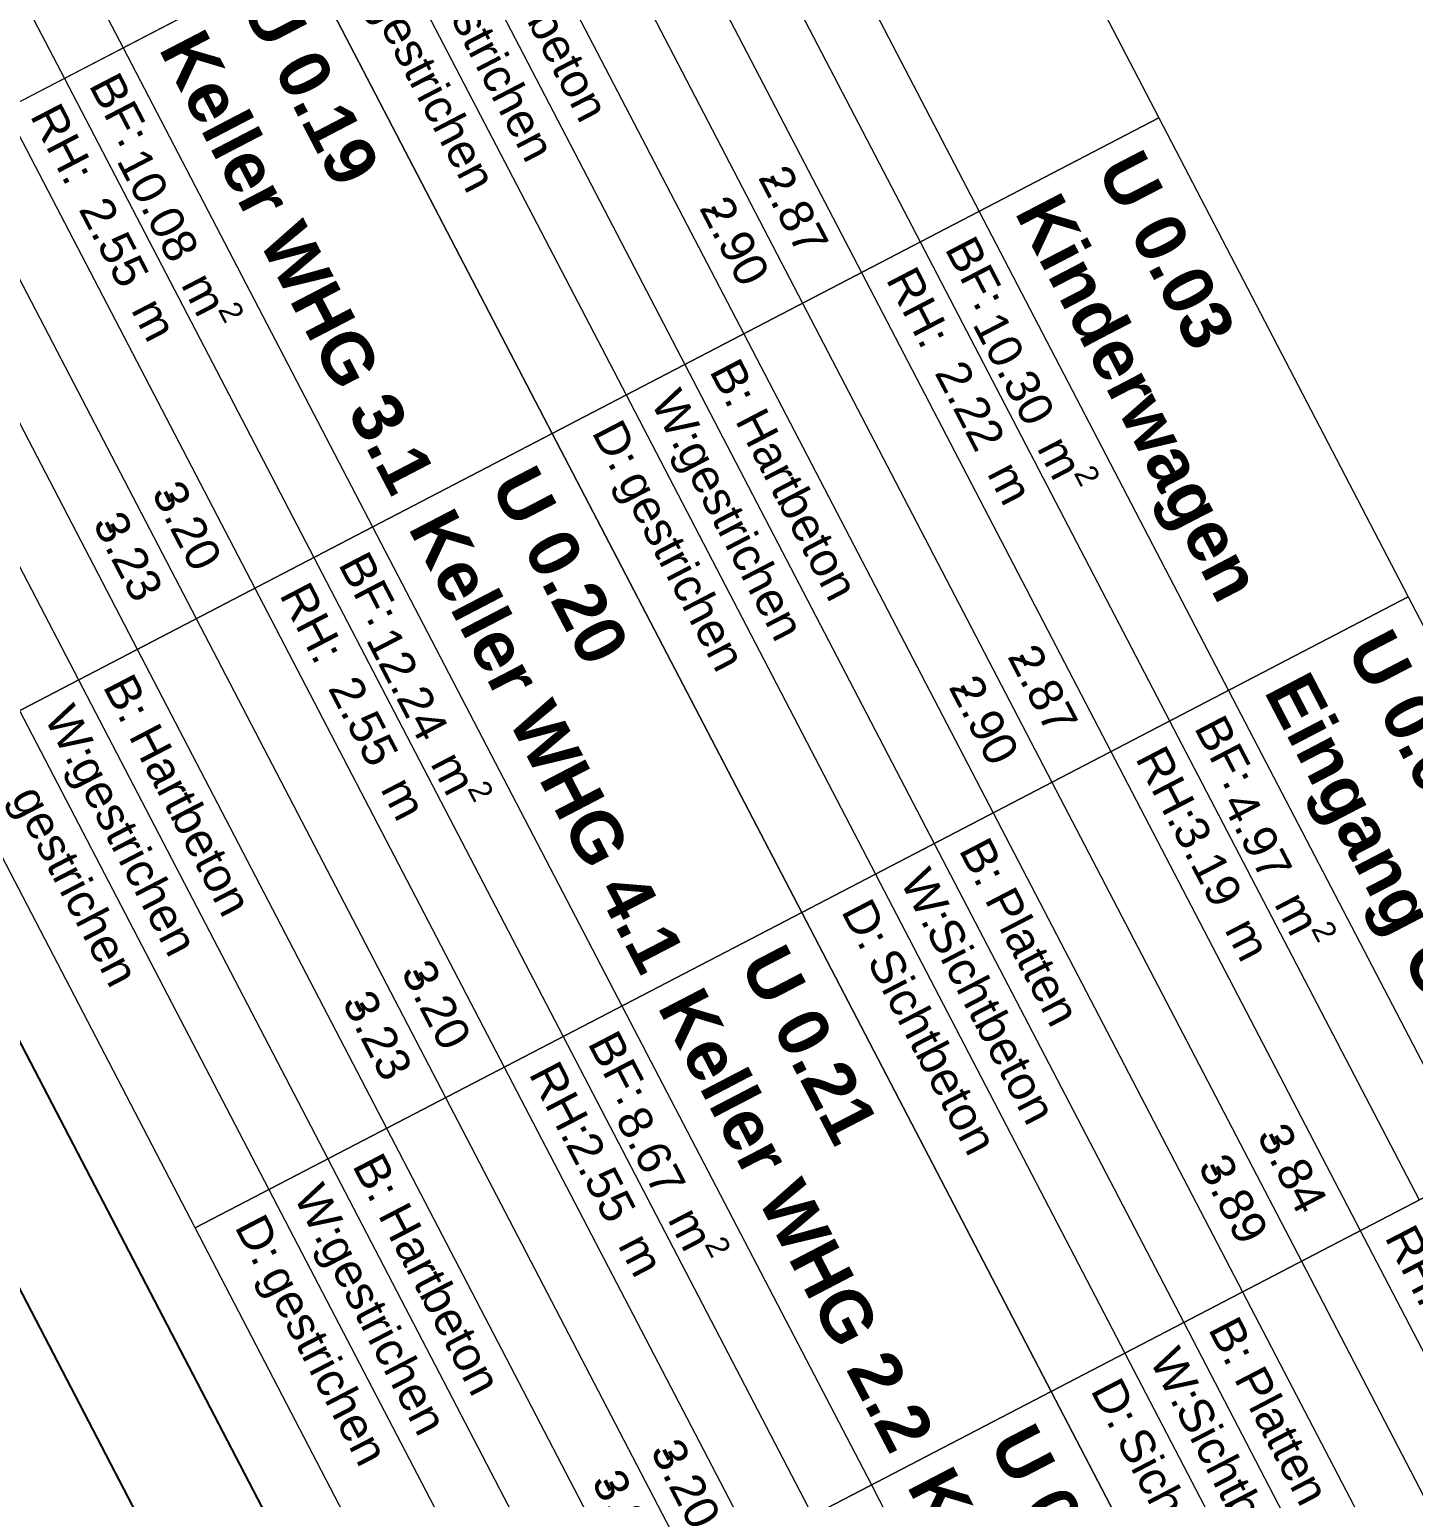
# Model space of a CAD drawing. Header units: metres. Extents: x 2740290.6 to 2740355.7, y 1267781.4 to 1267848.
# Drawn here: x 2740333.463 to 2740337.563, y 1267836.042 to 1267840.393 of the extents above; entities that cross this region are included whole.
import ezdxf

# ---------------------------------------------------------------- set-up
doc = ezdxf.new("R2010")
doc.units = ezdxf.units.M
doc.header["$PDMODE"] = 2
doc.header["$PDSIZE"] = -2
for name, color, linetype in [('080 Raum Innen Text', 7, 'Continuous'), ('080 Raum Innen Textrahmen', 7, 'Continuous'), ('110 Bemassungen Ausführung', 7, 'Continuous')]:
    doc.layers.add(name, color=color, linetype=linetype)
doc.styles.add('ERSTELLTER_STIL_1', font='arial.ttf')
doc.styles.add('ERSTELLTER_STIL_2', font='arial.ttf')
doc.dimstyles.new('ERSTELLTER_STIL__4', dxfattribs={"dimtxt": 0.1, "dimasz": 0.0475, "dimexe": 0.18, "dimexo": 0.3, "dimgap": 0, "dimtad": 1, "dimtih": 1, "dimtoh": 1, "dimzin": 0, "dimdsep": 46, "dimtxsty": 'ERSTELLTER_STIL_1', "dimblk": 'ARROWHEAD_6', "dimblk1": 'ARROWHEAD_6', "dimblk2": 'ARROWHEAD_6', "dimcen": 0.09, "dimclrd": 7, "dimclre": 7, "dimclrt": 7, "dimazin": 0, "dimtfac": 1, "dimtdec": 4, "dimtmove": 0, "dimatfit": 3, "dimfxl": 1, "dimtolj": 1, "dimtzin": 0, "dimarcsym": 0})
doc.dimstyles.new('ERSTELLTER_STIL__8', dxfattribs={"dimtxt": 0.1, "dimasz": 0.0475, "dimexe": 0.18, "dimexo": 4, "dimgap": 0, "dimtad": 1, "dimzin": 0, "dimdsep": 46, "dimtxsty": 'ERSTELLTER_STIL_1', "dimblk": 'ARROWHEAD_6', "dimblk1": 'ARROWHEAD_6', "dimblk2": 'ARROWHEAD_6', "dimcen": 0.09, "dimclrd": 7, "dimclre": 7, "dimclrt": 7, "dimazin": 0, "dimtfac": 1, "dimtdec": 4, "dimtmove": 0, "dimatfit": 3, "dimfxl": 1, "dimtolj": 1, "dimtzin": 0, "dimarcsym": 0})
doc.dimstyles.new('ERSTELLTER_STIL__9', dxfattribs={"dimtxt": 0.1, "dimasz": 0.0475, "dimexe": 0.18, "dimexo": 0.5, "dimgap": 0, "dimtad": 1, "dimzin": 0, "dimdsep": 46, "dimtxsty": 'ERSTELLTER_STIL_1', "dimblk": 'ARROWHEAD_6', "dimblk1": 'ARROWHEAD_6', "dimblk2": 'ARROWHEAD_6', "dimcen": 0.09, "dimclrd": 7, "dimclre": 7, "dimclrt": 7, "dimazin": 0, "dimtfac": 1, "dimtdec": 4, "dimtmove": 0, "dimatfit": 3, "dimfxl": 1, "dimtolj": 1, "dimtzin": 0, "dimarcsym": 0})

# ---------------------------------------------------------------- blocks, each defined once
blk = doc.blocks.new('ARROWHEAD_6')
at = {"color": 0, "linetype": 'Continuous', "lineweight": 0}
for p, q in [((0, 0), (-1, 0)), ((-0.5, -0.5), (0.5, 0.5))]:
    blk.add_line(p, q, dxfattribs=at)
blk = doc.blocks.new('*D926')
at = {"layer": '110 Bemassungen Ausführung', "color": 7, "linetype": 'Continuous', "lineweight": -2, "transparency": 16777216}
for p, q in [((2740329.7382, 1267835.4199), (2740332.8707, 1267837.05)), ((2740332.7329, 1267836.9248), (2740333.098, 1267836.2231)), ((2740333.52, 1267835.4123), (2740333.1512, 1267836.121)), ((2740330.5691, 1267833.8232), (2740333.7016, 1267835.4532))]:
    blk.add_line(p, q, dxfattribs=at)
at = {"layer": 'Defpoints', "color": 0, "linetype": 'Continuous', "transparency": 16777216}
for p in [(2740333.5419, 1267835.3702), (2740329.4721, 1267835.2814), (2740330.303, 1267833.6847)]:
    blk.add_point(p, dxfattribs=at)
at = {"layer": '110 Bemassungen Ausführung', "color": 7, "linetype": 'Continuous', "lineweight": -2, "transparency": 16777216}
for p, xscale, yscale, zscale, rotation in [((2740332.711, 1267836.9669), 0.04750000000000001, 0.04750000000000001, 0.04750000000000001, 117.4914402809063), ((2740333.5419, 1267835.3702), 0.0475, 0.0475, 0.0475, 297.4914402809063)]:
    blk.add_blockref('ARROWHEAD_6', p, dxfattribs=dict(at, xscale=xscale, yscale=yscale, zscale=zscale, rotation=rotation))
at = {"layer": '110 Bemassungen Ausführung', "color": 7, "linetype": 'Continuous', "lineweight": 13, "transparency": 16777216, "insert": (2740333.1246, 1267836.1721), "char_height": 0.1, "attachment_point": 5, "style": 'ERSTELLTER_STIL_1'}
blk.add_mtext('\\A1;1.80', dxfattribs=at)
blk = doc.blocks.new('*D953')
at = {"layer": '110 Bemassungen Ausführung', "color": 7, "linetype": 'Continuous', "lineweight": -2, "transparency": 16777216}
for p, q in [((2740328.9952, 1267837.3893), (2740332.3494, 1267839.1348)), ((2740332.2117, 1267839.0096), (2740335.628, 1267832.4444)), ((2740339.1013, 1267825.7699), (2740335.6812, 1267832.3423)), ((2740335.9286, 1267824.0654), (2740339.2829, 1267825.8109))]:
    blk.add_line(p, q, dxfattribs=at)
at = {"layer": 'Defpoints', "color": 0, "linetype": 'Continuous', "transparency": 16777216}
for p in [(2740328.729, 1267837.2508), (2740339.1232, 1267825.7278), (2740335.6625, 1267823.9269)]:
    blk.add_point(p, dxfattribs=at)
at = {"layer": '110 Bemassungen Ausführung', "color": 7, "linetype": 'Continuous', "lineweight": -2, "transparency": 16777216}
for p, xscale, yscale, zscale, rotation in [((2740332.1898, 1267839.0517), 0.04750000000000001, 0.04750000000000001, 0.04750000000000001, 117.4914402809063), ((2740339.1232, 1267825.7278), 0.0475, 0.0475, 0.0475, 297.4914402809063)]:
    blk.add_blockref('ARROWHEAD_6', p, dxfattribs=dict(at, xscale=xscale, yscale=yscale, zscale=zscale, rotation=rotation))
at = {"layer": '110 Bemassungen Ausführung', "color": 7, "linetype": 'Continuous', "lineweight": 13, "transparency": 16777216, "insert": (2740335.6546, 1267832.3934), "char_height": 0.1, "attachment_point": 5, "style": 'ERSTELLTER_STIL_1'}
blk.add_mtext('\\A1;15.02', dxfattribs=at)
blk = doc.blocks.new('*D958')
at = {"layer": '110 Bemassungen Ausführung', "color": 7, "linetype": 'Continuous', "lineweight": -2, "transparency": 16777216}
for p, q in [((2740313.0304, 1267838.0328), (2740328.9841, 1267846.3347)), ((2740328.8463, 1267846.2095), (2740342.2069, 1267820.5347)), ((2740355.5233, 1267794.9447), (2740342.26, 1267820.4326)), ((2740354.3333, 1267794.2719), (2740355.705, 1267794.9857))]:
    blk.add_line(p, q, dxfattribs=at)
at = {"layer": 'Defpoints', "color": 0, "linetype": 'Continuous', "transparency": 16777216}
for p in [(2740312.7643, 1267837.8943), (2740355.5453, 1267794.9026), (2740354.0672, 1267794.1334)]:
    blk.add_point(p, dxfattribs=at)
at = {"layer": '110 Bemassungen Ausführung', "color": 7, "linetype": 'Continuous', "lineweight": -2, "transparency": 16777216}
for p, xscale, yscale, zscale, rotation in [((2740328.8244, 1267846.2516), 0.04750000000000001, 0.04750000000000001, 0.04750000000000001, 117.4914402809063), ((2740355.5453, 1267794.9026), 0.0475, 0.0475, 0.0475, 297.4914402809063)]:
    blk.add_blockref('ARROWHEAD_6', p, dxfattribs=dict(at, xscale=xscale, yscale=yscale, zscale=zscale, rotation=rotation))
at = {"layer": '110 Bemassungen Ausführung', "color": 7, "linetype": 'Continuous', "lineweight": 13, "transparency": 16777216, "insert": (2740342.2335, 1267820.4836), "char_height": 0.1, "attachment_point": 5, "style": 'ERSTELLTER_STIL_1'}
blk.add_mtext('\\A1;57.89', dxfattribs=at)
blk = doc.blocks.new('*D639')
at = {"layer": '110 Bemassungen Ausführung', "color": 7, "linetype": 'Continuous', "lineweight": -2, "transparency": 16777216}
for p, q in [((2740323.1479, 1267847.4344), (2740324.261, 1267845.2955)), ((2740342.2475, 1267811.6165), (2740324.6236, 1267845.4842)), ((2740324.6645, 1267845.3026), (2740324.5763, 1267845.2567)), ((2740324.3862, 1267845.1577), (2740324.4742, 1267845.2035))]:
    blk.add_line(p, q, dxfattribs=at)
at = {"layer": 'Defpoints', "color": 0, "linetype": 'Continuous', "transparency": 16777216}
for p in [(2740324.7067, 1267845.3245), (2740324.9944, 1267843.8861), (2740344.094, 1267808.0682)]:
    blk.add_point(p, dxfattribs=at)
at = {"layer": '110 Bemassungen Ausführung', "color": 7, "linetype": 'Continuous', "lineweight": -2, "transparency": 16777216}
for p, xscale, yscale, zscale, rotation in [((2740324.7067, 1267845.3245), 0.04750000000000001, 0.04750000000000001, 0.04750000000000001, 27.49144027474825), ((2740324.3441, 1267845.1358), 0.0475, 0.0475, 0.0475, 207.4914402747482)]:
    blk.add_blockref('ARROWHEAD_6', p, dxfattribs=dict(at, xscale=xscale, yscale=yscale, zscale=zscale, rotation=rotation))
at = {"layer": '110 Bemassungen Ausführung', "color": 7, "linetype": 'Continuous', "lineweight": 13, "transparency": 16777216, "insert": (2740324.5252, 1267845.2301), "char_height": 0.1, "attachment_point": 5, "rotation": 90, "style": 'ERSTELLTER_STIL_1'}
blk.add_mtext('\\A1;0.41', dxfattribs=at)
blk = doc.blocks.new('*D640')
at = {"layer": '110 Bemassungen Ausführung', "color": 7, "linetype": 'Continuous', "lineweight": -2, "transparency": 16777216}
for p, q in [((2740323.3224, 1267847.9874), (2740324.6124, 1267845.5083)), ((2740342.2475, 1267811.6165), (2740324.6113, 1267845.5077)), ((2740324.7376, 1267845.3706), (2740324.7872, 1267845.3964)), ((2740324.6523, 1267845.3261), (2740324.6101, 1267845.3042)), ((2740324.6944, 1267845.3481), (2740324.6955, 1267845.3486))]:
    blk.add_line(p, q, dxfattribs=at)
at = {"layer": 'Defpoints', "color": 0, "linetype": 'Continuous', "transparency": 16777216}
for p in [(2740324.6955, 1267845.3486), (2740325.1688, 1267844.4391), (2740344.094, 1267808.0682)]:
    blk.add_point(p, dxfattribs=at)
at = {"layer": '110 Bemassungen Ausführung', "color": 7, "linetype": 'Continuous', "lineweight": -2, "transparency": 16777216, "xscale": 0.0475, "yscale": 0.0475, "zscale": 0.0475}
for p, rotation in [((2740324.6944, 1267845.3481), 27.49144027474826), ((2740324.6955, 1267845.3486), 207.4914402747482)]:
    blk.add_blockref('ARROWHEAD_6', p, dxfattribs=dict(at, rotation=rotation))
at = {"layer": '110 Bemassungen Ausführung', "color": 7, "linetype": 'Continuous', "lineweight": 13, "transparency": 16777216, "insert": (2740324.8448, 1267845.3964), "char_height": 0.1, "attachment_point": 5, "rotation": 90, "style": 'ERSTELLTER_STIL_1'}
blk.add_mtext('\\A1;0.00', dxfattribs=at)
blk = doc.blocks.new('*D650')
at = {"layer": '110 Bemassungen Ausführung', "color": 7, "linetype": 'Continuous', "lineweight": -2, "transparency": 16777216}
for p, q in [((2740343.8632, 1267808.5117), (2740324.3928, 1267845.9277)), ((2740324.4337, 1267845.7461), (2740318.4003, 1267842.6065)), ((2740312.0778, 1267839.3164), (2740318.2982, 1267842.5533)), ((2740312.5335, 1267838.3379), (2740311.9526, 1267839.4541))]:
    blk.add_line(p, q, dxfattribs=at)
at = {"layer": 'Defpoints', "color": 0, "linetype": 'Continuous', "transparency": 16777216}
for p in [(2740324.4758, 1267845.768), (2740312.7643, 1267837.8943), (2740344.094, 1267808.0682)]:
    blk.add_point(p, dxfattribs=at)
at = {"layer": '110 Bemassungen Ausführung', "color": 7, "linetype": 'Continuous', "lineweight": -2, "transparency": 16777216}
for p, xscale, yscale, zscale, rotation in [((2740324.4758, 1267845.768), 0.04750000000000001, 0.04750000000000001, 0.04750000000000001, 27.49144027474825), ((2740312.0357, 1267839.2945), 0.0475, 0.0475, 0.0475, 207.4914402747482)]:
    blk.add_blockref('ARROWHEAD_6', p, dxfattribs=dict(at, xscale=xscale, yscale=yscale, zscale=zscale, rotation=rotation))
at = {"layer": '110 Bemassungen Ausführung', "color": 7, "linetype": 'Continuous', "lineweight": 13, "transparency": 16777216, "insert": (2740318.3492, 1267842.5799), "char_height": 0.1, "attachment_point": 5, "rotation": 90, "style": 'ERSTELLTER_STIL_1'}
blk.add_mtext('\\A1;14.02', dxfattribs=at)
blk = doc.blocks.new('*D651')
at = {"layer": '110 Bemassungen Ausführung', "color": 7, "linetype": 'Continuous', "lineweight": -2, "transparency": 16777216}
for p, q in [((2740343.8632, 1267808.5117), (2740324.405, 1267845.9041)), ((2740324.7401, 1267845.263), (2740324.4061, 1267845.9047)), ((2740324.5313, 1267845.767), (2740324.5735, 1267845.7889)), ((2740324.446, 1267845.7225), (2740324.3893, 1267845.6931)), ((2740324.4892, 1267845.745), (2740324.4881, 1267845.7445))]:
    blk.add_line(p, q, dxfattribs=at)
at = {"layer": 'Defpoints', "color": 0, "linetype": 'Continuous', "transparency": 16777216}
for p in [(2740324.4892, 1267845.745), (2740324.9709, 1267844.8194), (2740344.094, 1267808.0682)]:
    blk.add_point(p, dxfattribs=at)
at = {"layer": '110 Bemassungen Ausführung', "color": 7, "linetype": 'Continuous', "lineweight": -2, "transparency": 16777216, "xscale": 0.0475, "yscale": 0.0475, "zscale": 0.0475}
for p, rotation in [((2740324.4881, 1267845.7445), 27.49144027474826), ((2740324.4892, 1267845.745), 207.4914402747482)]:
    blk.add_blockref('ARROWHEAD_6', p, dxfattribs=dict(at, rotation=rotation))
at = {"layer": '110 Bemassungen Ausführung', "color": 7, "linetype": 'Continuous', "lineweight": 13, "transparency": 16777216, "insert": (2740324.3317, 1267845.6931), "char_height": 0.1, "attachment_point": 5, "rotation": 90, "style": 'ERSTELLTER_STIL_1'}
blk.add_mtext('\\A1;0.00', dxfattribs=at)

msp = doc.modelspace()

# ---------------------------------------------------------------- linework, layer by layer
at = {"layer": '080 Raum Innen Textrahmen', "color": 7, "linetype": 'Continuous', "lineweight": 13}
for p, q in [((2740333.0025, 1267841.7574, 2.5), (2740333.7411, 1267840.3381, 2.5)), ((2740332.8282, 1267841.6667, 2.5), (2740333.5668, 1267840.2474, 2.5)), ((2740336.0696, 1267841.5498, 2.5), (2740336.8082, 1267840.1305, 2.5)), ((2740335.5374, 1267841.2728, 2.5), (2740336.276, 1267839.8535, 2.5)), ((2740335.3631, 1267841.1822, 2.5), (2740336.1017, 1267839.7628, 2.5)), ((2740335.1889, 1267841.0915, 2.5), (2740335.9275, 1267839.6722, 2.5)), ((2740335.0147, 1267841.0008, 2.5), (2740335.7532, 1267839.5815, 2.5)), ((2740334.8404, 1267840.9101, 2.5), (2740335.579, 1267839.4908, 2.5)), ((2740334.6662, 1267840.8195, 2.5), (2740335.4047, 1267839.4001, 2.5)), ((2740334.4919, 1267840.7288, 2.5), (2740335.2305, 1267839.3095, 2.5)), ((2740332.477, 1267839.6803, 2.5), (2740334.2733, 1267840.615, 2.5)), ((2740334.2733, 1267840.615, 2.5), (2740332.477, 1267839.6803, 2.5)), ((2740334.2733, 1267840.615, 2.5), (2740335.0119, 1267839.1957, 2.5)), ((2740335.0119, 1267839.1957, 2.5), (2740334.2733, 1267840.615, 2.5)), ((2740333.7411, 1267840.3381, 2.5), (2740334.4796, 1267838.9187, 2.5)), ((2740333.5668, 1267840.2474, 2.5), (2740334.3054, 1267838.8281, 2.5)), ((2740333.3926, 1267840.1567, 2.5), (2740334.1312, 1267838.7374, 2.5)), ((2740335.0119, 1267839.1957, 2.5), (2740336.8082, 1267840.1305, 2.5)), ((2740336.8082, 1267840.1305, 2.5), (2740335.0119, 1267839.1957, 2.5)), ((2740336.8082, 1267840.1305, 2.5), (2740337.5468, 1267838.7111, 2.5)), ((2740333.2183, 1267840.066, 2.5), (2740333.9569, 1267838.6467, 2.5)), ((2740333.0441, 1267839.9754, 2.5), (2740333.7827, 1267838.556, 2.5)), ((2740332.8698, 1267839.8847, 2.5), (2740333.6084, 1267838.4654, 2.5)), ((2740336.276, 1267839.8535, 2.5), (2740337.0146, 1267838.4342, 2.5)), ((2740336.1017, 1267839.7628, 2.5), (2740336.8403, 1267838.3435, 2.5)), ((2740335.9275, 1267839.6722, 2.5), (2740336.6661, 1267838.2528, 2.5)), ((2740335.7532, 1267839.5815, 2.5), (2740336.4918, 1267838.1622, 2.5)), ((2740335.579, 1267839.4908, 2.5), (2740336.3176, 1267838.0715, 2.5)), ((2740335.4047, 1267839.4001, 2.5), (2740336.1433, 1267837.9808, 2.5)), ((2740335.2305, 1267839.3095, 2.5), (2740335.9691, 1267837.8901, 2.5)), ((2740333.2156, 1267838.2609, 2.5), (2740335.0119, 1267839.1957, 2.5)), ((2740335.0119, 1267839.1957, 2.5), (2740333.2156, 1267838.2609, 2.5)), ((2740335.0119, 1267839.1957, 2.5), (2740335.7505, 1267837.7764, 2.5)), ((2740335.7505, 1267837.7764, 2.5), (2740335.0119, 1267839.1957, 2.5)), ((2740334.4796, 1267838.9187, 2.5), (2740335.2182, 1267837.4994, 2.5)), ((2740334.3054, 1267838.8281, 2.5), (2740335.044, 1267837.4087, 2.5)), ((2740334.1312, 1267838.7374, 2.5), (2740334.8697, 1267837.3181, 2.5)), ((2740337.5468, 1267838.7111, 2.5), (2740335.7505, 1267837.7764, 2.5)), ((2740335.7505, 1267837.7764, 2.5), (2740337.5468, 1267838.7111, 2.5)), ((2740337.5468, 1267838.7111, 2.5), (2740338.2854, 1267837.2918, 2.5)), ((2740333.9569, 1267838.6467, 2.5), (2740334.6955, 1267837.2274, 2.5)), ((2740333.7827, 1267838.556, 2.5), (2740334.5212, 1267837.1367, 2.5)), ((2740333.6084, 1267838.4654, 2.5), (2740334.347, 1267837.046, 2.5)), ((2740337.0146, 1267838.4342, 2.5), (2740337.7532, 1267837.0149, 2.5)), ((2740333.4342, 1267838.3747, 2.5), (2740334.1727, 1267836.9554, 2.5)), ((2740336.8403, 1267838.3435, 2.5), (2740337.5789, 1267836.9242, 2.5)), ((2740333.9541, 1267836.8416, 2.5), (2740333.2156, 1267838.2609, 2.5)), ((2740336.6661, 1267838.2528, 2.5), (2740337.4047, 1267836.8335, 2.5)), ((2740336.4918, 1267838.1622, 2.5), (2740337.2304, 1267836.7428, 2.5)), ((2740336.3176, 1267838.0715, 2.5), (2740337.0562, 1267836.6522, 2.5)), ((2740336.1433, 1267837.9808, 2.5), (2740336.8819, 1267836.5615, 2.5)), ((2740335.9691, 1267837.8901, 2.5), (2740336.7077, 1267836.4708, 2.5)), ((2740335.7505, 1267837.7764, 2.5), (2740333.9541, 1267836.8416, 2.5)), ((2740333.9541, 1267836.8416, 2.5), (2740335.7505, 1267837.7764, 2.5)), ((2740335.7505, 1267837.7764, 2.5), (2740336.4891, 1267836.357, 2.5)), ((2740336.4891, 1267836.357, 2.5), (2740335.7505, 1267837.7764, 2.5)), ((2740335.2182, 1267837.4994, 2.5), (2740335.9568, 1267836.0801, 2.5)), ((2740335.044, 1267837.4087, 2.5), (2740335.7826, 1267835.9894, 2.5)), ((2740334.8697, 1267837.3181, 2.5), (2740335.6083, 1267835.8987, 2.5)), ((2740336.4891, 1267836.357, 2.5), (2740338.2854, 1267837.2918, 2.5)), ((2740338.2854, 1267837.2918, 2.5), (2740336.4891, 1267836.357, 2.5)), ((2740334.6955, 1267837.2274, 2.5), (2740335.4341, 1267835.8081, 2.5)), ((2740334.5212, 1267837.1367, 2.5), (2740335.2598, 1267835.7174, 2.5)), ((2740334.347, 1267837.046, 2.5), (2740335.0856, 1267835.6267, 2.5)), ((2740334.1727, 1267836.9554, 2.5), (2740334.9113, 1267835.536, 2.5)), ((2740334.6927, 1267835.4223, 2.5), (2740333.9541, 1267836.8416, 2.5)), ((2740337.4047, 1267836.8335, 2.5), (2740338.1432, 1267835.4142, 2.5)), ((2740337.2304, 1267836.7428, 2.5), (2740337.969, 1267835.3235, 2.5)), ((2740337.0562, 1267836.6522, 2.5), (2740337.7947, 1267835.2328, 2.5)), ((2740336.8819, 1267836.5615, 2.5), (2740337.6205, 1267835.1422, 2.5)), ((2740336.7077, 1267836.4708, 2.5), (2740337.4463, 1267835.0515, 2.5)), ((2740336.4891, 1267836.357, 2.5), (2740334.6927, 1267835.4223, 2.5)), ((2740334.6927, 1267835.4223, 2.5), (2740336.4891, 1267836.357, 2.5)), ((2740336.4891, 1267836.357, 2.5), (2740337.2277, 1267834.9377, 2.5)), ((2740337.2277, 1267834.9377, 2.5), (2740336.4891, 1267836.357, 2.5)), ((2740335.9568, 1267836.0801, 2.5), (2740336.6954, 1267834.6608, 2.5))]:
    msp.add_line(p, q, dxfattribs=at)

# ---------------------------------------------------------------- texts
at = {"layer": '080 Raum Innen Text', "color": 7, "lineweight": 13, "rotation": 297.4914}
for s, insert, char_height, attachment_point, style in [('\\A1;{\\pql;\\pt0;\\fArial|b0|i0|c0|p0;\\W1.000000;Hartbeton}', (2740334.902, 1267840.6997, 2.5), 0.1, 1, 'ERSTELLTER_STIL_1'), ('\\A1;{\\pql;\\pt0;\\fArial|b0|i0|c0|p0;\\W1.000000;gestrichen}', (2740334.7277, 1267840.6091, 2.5), 0.1, 1, 'ERSTELLTER_STIL_1'), ('\\A1;{\\pql;\\pt0;\\fArial|b1|i0|c0|p0;\\W1.000000;U 0.19}', (2740334.2216, 1267840.5318, 2.5), 0.15, 1, 'ERSTELLTER_STIL_2'), ('\\A1;{\\pql;\\pt0;\\fArial|b0|i0|c0|p0;\\W1.000000;gestrichen}', (2740334.5535, 1267840.5184, 2.5), 0.1, 1, 'ERSTELLTER_STIL_1'), ('\\A1;{\\pql;\\pt0;\\fArial|b1|i0|c0|p0;\\W1.000000;Keller WHG 3.1}', (2740333.9777, 1267840.4048, 2.5), 0.15, 1, 'ERSTELLTER_STIL_2'), ('\\A1;{\\pql;\\pt0;\\fArial|b0|i0|c0|p0;\\W1.000000;BF:}', (2740333.7264, 1267840.2741, 2.5), 0.1, 1, 'ERSTELLTER_STIL_1'), ('\\A1;{\\pql;\\pt0;\\fArial|b0|i0|c0|p0;\\W1.000000;RH:}', (2740333.5522, 1267840.1834, 2.5), 0.1, 1, 'ERSTELLTER_STIL_1'), ('\\A1;{\\pql;\\pt0,0.05;\\fArial|b0|i0|c0|p0;\\W1.000000;10.08\\fArial|b0|i0|c0|p0;\\W1.000000;\\A1{\\H.66x;\\S^  ;}\\fArial|b0|i0|c0|p0;\\W1.000000; m\\fArial|b0|i0|c0|p0;\\W1.000000;\\A1{\\H.66x;\\S2^  ;}}', (2740333.8342, 1267840.0639, 2.5), 0.1, 1, 'ERSTELLTER_STIL_1'), ('\\A1;{\\pql;\\pt0;\\fArial|b1|i0|c0|p0;\\W1.000000;U 0.03}', (2740336.7565, 1267840.0472, 2.5), 0.15, 1, 'ERSTELLTER_STIL_2'), ('\\A1;{\\pqr;\\pt0,0.05;\\fArial|b0|i0|c0|p0;\\W1.000000;2.87\\fArial|b0|i0|c0|p0;\\W1.000000;\\A1{\\H.66x;\\S^  ;}\\fArial|b0|i0|c0|p0;\\W1.000000;\\fArial|b0|i0|c0|p0;\\W1.000000;\\A1{\\H.66x;\\S^  ;}}', (2740335.8576, 1267839.7143, 2.5), 0.1, 3, 'ERSTELLTER_STIL_1'), ('\\A1;{\\pql;\\pt0;\\fArial|b0|i0|c0|p0;\\W1.000000;-}', (2740335.7133, 1267839.9916, 2.5), 0.1, 1, 'ERSTELLTER_STIL_1'), ('\\A1;{\\pql;\\pt0,0.05;\\fArial|b0|i0|c0|p0;\\W1.000000;2.55\\fArial|b0|i0|c0|p0;\\W1.000000;\\A1{\\H.66x;\\S^  ;}\\fArial|b0|i0|c0|p0;\\W1.000000; m\\fArial|b0|i0|c0|p0;\\W1.000000;\\A1{\\H.66x;\\S^  ;}}', (2740333.6964, 1267839.9062, 2.5), 0.1, 1, 'ERSTELLTER_STIL_1'), ('\\A1;{\\pqr;\\pt0,0.05;\\fArial|b0|i0|c0|p0;\\W1.000000;2.90\\fArial|b0|i0|c0|p0;\\W1.000000;\\A1{\\H.66x;\\S^  ;}\\fArial|b0|i0|c0|p0;\\W1.000000;\\fArial|b0|i0|c0|p0;\\W1.000000;\\A1{\\H.66x;\\S^  ;}}', (2740335.6834, 1267839.6236, 2.5), 0.1, 3, 'ERSTELLTER_STIL_1'), ('\\A1;{\\pql;\\pt0;\\fArial|b1|i0|c0|p0;\\W1.000000;Kinderwagen}', (2740336.5126, 1267839.9203, 2.5), 0.15, 1, 'ERSTELLTER_STIL_2'), ('\\A1;{\\pql;\\pt0;\\fArial|b0|i0|c0|p0;\\W1.000000;-}', (2740335.5391, 1267839.9009, 2.5), 0.1, 1, 'ERSTELLTER_STIL_1'), ('\\A1;{\\pql;\\pt0;\\fArial|b0|i0|c0|p0;\\W1.000000;BF:}', (2740336.2614, 1267839.7895, 2.5), 0.1, 1, 'ERSTELLTER_STIL_1'), ('\\A1;{\\pql;\\pt0;\\fArial|b0|i0|c0|p0;\\W1.000000;RH:}', (2740336.0871, 1267839.6989, 2.5), 0.1, 1, 'ERSTELLTER_STIL_1'), ('\\A1;{\\pql;\\pt0,0.05;\\fArial|b0|i0|c0|p0;\\W1.000000;10.30\\fArial|b0|i0|c0|p0;\\W1.000000;\\A1{\\H.66x;\\S^  ;}\\fArial|b0|i0|c0|p0;\\W1.000000; m\\fArial|b0|i0|c0|p0;\\W1.000000;\\A1{\\H.66x;\\S2^  ;}}', (2740336.3691, 1267839.5794, 2.5), 0.1, 1, 'ERSTELLTER_STIL_1'), ('\\A1;{\\pql;\\pt0;\\fArial|b0|i0|c0|p0;\\W1.000000;B:}', (2740335.5644, 1267839.4268, 2.5), 0.1, 1, 'ERSTELLTER_STIL_1'), ('\\A1;{\\pql;\\pt0,0.05;\\fArial|b0|i0|c0|p0;\\W1.000000;2.22\\fArial|b0|i0|c0|p0;\\W1.000000;\\A1{\\H.66x;\\S^  ;}\\fArial|b0|i0|c0|p0;\\W1.000000; m\\fArial|b0|i0|c0|p0;\\W1.000000;\\A1{\\H.66x;\\S^  ;}}', (2740336.2314, 1267839.4217, 2.5), 0.1, 1, 'ERSTELLTER_STIL_1'), ('\\A1;{\\pql;\\pt0;\\fArial|b0|i0|c0|p0;\\W1.000000;W:}', (2740335.3901, 1267839.3362, 2.5), 0.1, 1, 'ERSTELLTER_STIL_1'), ('\\A1;{\\pql;\\pt0;\\fArial|b0|i0|c0|p0;\\W1.000000;Hartbeton}', (2740335.6406, 1267839.2804, 2.5), 0.1, 1, 'ERSTELLTER_STIL_1'), ('\\A1;{\\pql;\\pt0;\\fArial|b0|i0|c0|p0;\\W1.000000;D:}', (2740335.2159, 1267839.2455, 2.5), 0.1, 1, 'ERSTELLTER_STIL_1'), ('\\A1;{\\pql;\\pt0;\\fArial|b0|i0|c0|p0;\\W1.000000;gestrichen}', (2740335.4663, 1267839.1897, 2.5), 0.1, 1, 'ERSTELLTER_STIL_1'), ('\\A1;{\\pql;\\pt0;\\fArial|b1|i0|c0|p0;\\W1.000000;U 0.20}', (2740334.9602, 1267839.1124, 2.5), 0.15, 1, 'ERSTELLTER_STIL_2'), ('\\A1;{\\pqr;\\pt0,0.05;\\fArial|b0|i0|c0|p0;\\W1.000000;3.20\\fArial|b0|i0|c0|p0;\\W1.000000;\\A1{\\H.66x;\\S^  ;}\\fArial|b0|i0|c0|p0;\\W1.000000;\\fArial|b0|i0|c0|p0;\\W1.000000;\\A1{\\H.66x;\\S^  ;}}', (2740334.0613, 1267838.7795, 2.5), 0.1, 3, 'ERSTELLTER_STIL_1'), ('\\A1;{\\pql;\\pt0;\\fArial|b0|i0|c0|p0;\\W1.000000;gestrichen}', (2740335.2921, 1267839.0991, 2.5), 0.1, 1, 'ERSTELLTER_STIL_1'), ('\\A1;{\\pql;\\pt0;\\fArial|b0|i0|c0|p0;\\W1.000000;-}', (2740333.917, 1267839.0568, 2.5), 0.1, 1, 'ERSTELLTER_STIL_1'), ('\\A1;{\\pql;\\pt0;\\fArial|b1|i0|c0|p0;\\W1.000000;Keller WHG 4.1}', (2740334.7163, 1267838.9855, 2.5), 0.15, 1, 'ERSTELLTER_STIL_2'), ('\\A1;{\\pqr;\\pt0,0.05;\\fArial|b0|i0|c0|p0;\\W1.000000;3.23\\fArial|b0|i0|c0|p0;\\W1.000000;\\A1{\\H.66x;\\S^  ;}\\fArial|b0|i0|c0|p0;\\W1.000000;\\fArial|b0|i0|c0|p0;\\W1.000000;\\A1{\\H.66x;\\S^  ;}}', (2740333.8871, 1267838.6889, 2.5), 0.1, 3, 'ERSTELLTER_STIL_1'), ('\\A1;{\\pql;\\pt0;\\fArial|b0|i0|c0|p0;\\W1.000000;-}', (2740333.7428, 1267838.9662, 2.5), 0.1, 1, 'ERSTELLTER_STIL_1'), ('\\A1;{\\pql;\\pt0;\\fArial|b0|i0|c0|p0;\\W1.000000;BF:}', (2740334.465, 1267838.8548, 2.5), 0.1, 1, 'ERSTELLTER_STIL_1'), ('\\A1;{\\pql;\\pt0;\\fArial|b0|i0|c0|p0;\\W1.000000;RH:}', (2740334.2908, 1267838.7641, 2.5), 0.1, 1, 'ERSTELLTER_STIL_1'), ('\\A1;{\\pql;\\pt0;\\fArial|b1|i0|c0|p0;\\W1.000000;U 0.04}', (2740337.4951, 1267838.6279, 2.5), 0.15, 1, 'ERSTELLTER_STIL_2'), ('\\A1;{\\pql;\\pt0,0.05;\\fArial|b0|i0|c0|p0;\\W1.000000;12.24\\fArial|b0|i0|c0|p0;\\W1.000000;\\A1{\\H.66x;\\S^  ;}\\fArial|b0|i0|c0|p0;\\W1.000000; m\\fArial|b0|i0|c0|p0;\\W1.000000;\\A1{\\H.66x;\\S2^  ;}}', (2740334.5728, 1267838.6446, 2.5), 0.1, 1, 'ERSTELLTER_STIL_1'), ('\\A1;{\\pqr;\\pt0,0.05;\\fArial|b0|i0|c0|p0;\\W1.000000;2.87\\fArial|b0|i0|c0|p0;\\W1.000000;\\A1{\\H.66x;\\S^  ;}\\fArial|b0|i0|c0|p0;\\W1.000000;\\fArial|b0|i0|c0|p0;\\W1.000000;\\A1{\\H.66x;\\S^  ;}}', (2740336.5962, 1267838.295, 2.5), 0.1, 3, 'ERSTELLTER_STIL_1'), ('\\A1;{\\pql;\\pt0;\\fArial|b0|i0|c0|p0;\\W1.000000;-}', (2740336.4519, 1267838.5723, 2.5), 0.1, 1, 'ERSTELLTER_STIL_1'), ('\\A1;{\\pql;\\pt0;\\fArial|b1|i0|c0|p0;\\W1.000000;Eingang Ost}', (2740337.2512, 1267838.5009, 2.5), 0.15, 1, 'ERSTELLTER_STIL_2'), ('\\A1;{\\pql;\\pt0;\\fArial|b0|i0|c0|p0;\\W1.000000;B:}', (2740333.768, 1267838.4921, 2.5), 0.1, 1, 'ERSTELLTER_STIL_1'), ('\\A1;{\\pql;\\pt0,0.05;\\fArial|b0|i0|c0|p0;\\W1.000000;2.55\\fArial|b0|i0|c0|p0;\\W1.000000;\\A1{\\H.66x;\\S^  ;}\\fArial|b0|i0|c0|p0;\\W1.000000; m\\fArial|b0|i0|c0|p0;\\W1.000000;\\A1{\\H.66x;\\S^  ;}}', (2740334.435, 1267838.4869, 2.5), 0.1, 1, 'ERSTELLTER_STIL_1'), ('\\A1;{\\pqr;\\pt0,0.05;\\fArial|b0|i0|c0|p0;\\W1.000000;2.90\\fArial|b0|i0|c0|p0;\\W1.000000;\\A1{\\H.66x;\\S^  ;}\\fArial|b0|i0|c0|p0;\\W1.000000;\\fArial|b0|i0|c0|p0;\\W1.000000;\\A1{\\H.66x;\\S^  ;}}', (2740336.422, 1267838.2043, 2.5), 0.1, 3, 'ERSTELLTER_STIL_1'), ('\\A1;{\\pql;\\pt0;\\fArial|b0|i0|c0|p0;\\W1.000000;-}', (2740336.2777, 1267838.4816, 2.5), 0.1, 1, 'ERSTELLTER_STIL_1'), ('\\A1;{\\pql;\\pt0;\\fArial|b0|i0|c0|p0;\\W1.000000;W:}', (2740333.5938, 1267838.4014, 2.5), 0.1, 1, 'ERSTELLTER_STIL_1'), ('\\A1;{\\pql;\\pt0;\\fArial|b0|i0|c0|p0;\\W1.000000;BF:}', (2740336.9999, 1267838.3702, 2.5), 0.1, 1, 'ERSTELLTER_STIL_1'), ('\\A1;{\\pql;\\pt0;\\fArial|b0|i0|c0|p0;\\W1.000000;Hartbeton}', (2740333.8442, 1267838.3456, 2.5), 0.1, 1, 'ERSTELLTER_STIL_1'), ('\\A1;{\\pql;\\pt0;\\fArial|b0|i0|c0|p0;\\W1.000000;RH:}', (2740336.8257, 1267838.2795, 2.5), 0.1, 1, 'ERSTELLTER_STIL_1'), ('\\A1;{\\pql;\\pt0;\\fArial|b0|i0|c0|p0;\\W1.000000;gestrichen}', (2740333.67, 1267838.255, 2.5), 0.1, 1, 'ERSTELLTER_STIL_1'), ('\\A1;{\\pql;\\pt0;\\fArial|b0|i0|c0|p0;\\W1.000000;gestrichen}', (2740333.4957, 1267838.1643, 2.5), 0.1, 1, 'ERSTELLTER_STIL_1'), ('\\A1;{\\pql;\\pt0,0.05;\\fArial|b0|i0|c0|p0;\\W1.000000;4.97\\fArial|b0|i0|c0|p0;\\W1.000000;\\A1{\\H.66x;\\S^  ;}\\fArial|b0|i0|c0|p0;\\W1.000000; m\\fArial|b0|i0|c0|p0;\\W1.000000;\\A1{\\H.66x;\\S2^  ;}}', (2740337.1077, 1267838.16, 2.5), 0.1, 1, 'ERSTELLTER_STIL_1'), ('\\A1;{\\pql;\\pt0,0.05;\\fArial|b0|i0|c0|p0;\\W1.000000;3.19\\fArial|b0|i0|c0|p0;\\W1.000000;\\A1{\\H.66x;\\S^  ;}\\fArial|b0|i0|c0|p0;\\W1.000000; m\\fArial|b0|i0|c0|p0;\\W1.000000;\\A1{\\H.66x;\\S^  ;}}', (2740336.9347, 1267838.07, 2.5), 0.1, 1, 'ERSTELLTER_STIL_1'), ('\\A1;{\\pql;\\pt0;\\fArial|b0|i0|c0|p0;\\W1.000000;B:}', (2740336.303, 1267838.0075, 2.5), 0.1, 1, 'ERSTELLTER_STIL_1'), ('\\A1;{\\pql;\\pt0;\\fArial|b0|i0|c0|p0;\\W1.000000;W:}', (2740336.1287, 1267837.9168, 2.5), 0.1, 1, 'ERSTELLTER_STIL_1'), ('\\A1;{\\pql;\\pt0;\\fArial|b0|i0|c0|p0;\\W1.000000;Platten}', (2740336.3792, 1267837.8611, 2.5), 0.1, 1, 'ERSTELLTER_STIL_1'), ('\\A1;{\\pql;\\pt0;\\fArial|b0|i0|c0|p0;\\W1.000000;D:}', (2740335.9545, 1267837.8262, 2.5), 0.1, 1, 'ERSTELLTER_STIL_1'), ('\\A1;{\\pql;\\pt0;\\fArial|b0|i0|c0|p0;\\W1.000000;Sichtbeton}', (2740336.2049, 1267837.7704, 2.5), 0.1, 1, 'ERSTELLTER_STIL_1'), ('\\A1;{\\pql;\\pt0;\\fArial|b1|i0|c0|p0;\\W1.000000;U 0.21}', (2740335.6988, 1267837.6931, 2.5), 0.15, 1, 'ERSTELLTER_STIL_2'), ('\\A1;{\\pql;\\pt0;\\fArial|b0|i0|c0|p0;\\W1.000000;Sichtbeton}', (2740336.0307, 1267837.6797, 2.5), 0.1, 1, 'ERSTELLTER_STIL_1'), ('\\A1;{\\pqr;\\pt0,0.05;\\fArial|b0|i0|c0|p0;\\W1.000000;3.20\\fArial|b0|i0|c0|p0;\\W1.000000;\\A1{\\H.66x;\\S^  ;}\\fArial|b0|i0|c0|p0;\\W1.000000;\\fArial|b0|i0|c0|p0;\\W1.000000;\\A1{\\H.66x;\\S^  ;}}', (2740334.7999, 1267837.3602, 2.5), 0.1, 3, 'ERSTELLTER_STIL_1'), ('\\A1;{\\pql;\\pt0;\\fArial|b0|i0|c0|p0;\\W1.000000;-}', (2740334.6556, 1267837.6375, 2.5), 0.1, 1, 'ERSTELLTER_STIL_1'), ('\\A1;{\\pqr;\\pt0,0.05;\\fArial|b0|i0|c0|p0;\\W1.000000;3.23\\fArial|b0|i0|c0|p0;\\W1.000000;\\A1{\\H.66x;\\S^  ;}\\fArial|b0|i0|c0|p0;\\W1.000000;\\fArial|b0|i0|c0|p0;\\W1.000000;\\A1{\\H.66x;\\S^  ;}}', (2740334.6256, 1267837.2695, 2.5), 0.1, 3, 'ERSTELLTER_STIL_1'), ('\\A1;{\\pql;\\pt0;\\fArial|b1|i0|c0|p0;\\W1.000000;Keller WHG 2.2}', (2740335.4548, 1267837.5662, 2.5), 0.15, 1, 'ERSTELLTER_STIL_2'), ('\\A1;{\\pql;\\pt0;\\fArial|b0|i0|c0|p0;\\W1.000000;-}', (2740334.4813, 1267837.5468, 2.5), 0.1, 1, 'ERSTELLTER_STIL_1'), ('\\A1;{\\pql;\\pt0;\\fArial|b0|i0|c0|p0;\\W1.000000;BF:}', (2740335.2036, 1267837.4354, 2.5), 0.1, 1, 'ERSTELLTER_STIL_1'), ('\\A1;{\\pql;\\pt0;\\fArial|b0|i0|c0|p0;\\W1.000000;RH:}', (2740335.0294, 1267837.3448, 2.5), 0.1, 1, 'ERSTELLTER_STIL_1'), ('\\A1;{\\pql;\\pt0,0.05;\\fArial|b0|i0|c0|p0;\\W1.000000;8.67\\fArial|b0|i0|c0|p0;\\W1.000000;\\A1{\\H.66x;\\S^  ;}\\fArial|b0|i0|c0|p0;\\W1.000000; m\\fArial|b0|i0|c0|p0;\\W1.000000;\\A1{\\H.66x;\\S2^  ;}}', (2740335.3114, 1267837.2253, 2.5), 0.1, 1, 'ERSTELLTER_STIL_1'), ('\\A1;{\\pqr;\\pt0,0.05;\\fArial|b0|i0|c0|p0;\\W1.000000;3.84\\fArial|b0|i0|c0|p0;\\W1.000000;\\A1{\\H.66x;\\S^  ;}\\fArial|b0|i0|c0|p0;\\W1.000000;\\fArial|b0|i0|c0|p0;\\W1.000000;\\A1{\\H.66x;\\S^  ;}}', (2740337.3348, 1267836.8757, 2.5), 0.1, 3, 'ERSTELLTER_STIL_1'), ('\\A1;{\\pql;\\pt0,0.05;\\fArial|b0|i0|c0|p0;\\W1.000000;2.55\\fArial|b0|i0|c0|p0;\\W1.000000;\\A1{\\H.66x;\\S^  ;}\\fArial|b0|i0|c0|p0;\\W1.000000; m\\fArial|b0|i0|c0|p0;\\W1.000000;\\A1{\\H.66x;\\S^  ;}}', (2740335.1384, 1267837.1352, 2.5), 0.1, 1, 'ERSTELLTER_STIL_1'), ('\\A1;{\\pql;\\pt0;\\fArial|b0|i0|c0|p0;\\W1.000000;-}', (2740337.1905, 1267837.153, 2.5), 0.1, 1, 'ERSTELLTER_STIL_1'), ('\\A1;{\\pql;\\pt0;\\fArial|b0|i0|c0|p0;\\W1.000000;B:}', (2740334.5066, 1267837.0727, 2.5), 0.1, 1, 'ERSTELLTER_STIL_1'), ('\\A1;{\\pqr;\\pt0,0.05;\\fArial|b0|i0|c0|p0;\\W1.000000;3.89\\fArial|b0|i0|c0|p0;\\W1.000000;\\A1{\\H.66x;\\S^  ;}\\fArial|b0|i0|c0|p0;\\W1.000000;\\fArial|b0|i0|c0|p0;\\W1.000000;\\A1{\\H.66x;\\S^  ;}}', (2740337.1606, 1267836.785, 2.5), 0.1, 3, 'ERSTELLTER_STIL_1'), ('\\A1;{\\pql;\\pt0;\\fArial|b0|i0|c0|p0;\\W1.000000;-}', (2740337.0163, 1267837.0623, 2.5), 0.1, 1, 'ERSTELLTER_STIL_1'), ('\\A1;{\\pql;\\pt0;\\fArial|b0|i0|c0|p0;\\W1.000000;W:}', (2740334.3324, 1267836.9821, 2.5), 0.1, 1, 'ERSTELLTER_STIL_1'), ('\\A1;{\\pql;\\pt0;\\fArial|b0|i0|c0|p0;\\W1.000000;D:}', (2740334.1581, 1267836.8914, 2.5), 0.1, 1, 'ERSTELLTER_STIL_1'), ('\\A1;{\\pql;\\pt0;\\fArial|b0|i0|c0|p0;\\W1.000000;Hartbeton}', (2740334.5828, 1267836.9263, 2.5), 0.1, 1, 'ERSTELLTER_STIL_1'), ('\\A1;{\\pql;\\pt0;\\fArial|b0|i0|c0|p0;\\W1.000000;RH:}', (2740337.5643, 1267836.8602, 2.5), 0.1, 1, 'ERSTELLTER_STIL_1'), ('\\A1;{\\pql;\\pt0;\\fArial|b0|i0|c0|p0;\\W1.000000;gestrichen}', (2740334.4086, 1267836.8356, 2.5), 0.1, 1, 'ERSTELLTER_STIL_1'), ('\\A1;{\\pql;\\pt0;\\fArial|b0|i0|c0|p0;\\W1.000000;gestrichen}', (2740334.2343, 1267836.745, 2.5), 0.1, 1, 'ERSTELLTER_STIL_1'), ('\\A1;{\\pql;\\pt0;\\fArial|b0|i0|c0|p0;\\W1.000000;B:}', (2740337.0415, 1267836.5882, 2.5), 0.1, 1, 'ERSTELLTER_STIL_1'), ('\\A1;{\\pql;\\pt0;\\fArial|b0|i0|c0|p0;\\W1.000000;W:}', (2740336.8673, 1267836.4975, 2.5), 0.1, 1, 'ERSTELLTER_STIL_1'), ('\\A1;{\\pql;\\pt0;\\fArial|b0|i0|c0|p0;\\W1.000000;D:}', (2740336.693, 1267836.4068, 2.5), 0.1, 1, 'ERSTELLTER_STIL_1'), ('\\A1;{\\pql;\\pt0;\\fArial|b0|i0|c0|p0;\\W1.000000;Platten}', (2740337.1177, 1267836.4418, 2.5), 0.1, 1, 'ERSTELLTER_STIL_1'), ('\\A1;{\\pql;\\pt0;\\fArial|b0|i0|c0|p0;\\W1.000000;Sichtbeton}', (2740336.9435, 1267836.3511, 2.5), 0.1, 1, 'ERSTELLTER_STIL_1'), ('\\A1;{\\pql;\\pt0;\\fArial|b1|i0|c0|p0;\\W1.000000;U 0.22}', (2740336.4374, 1267836.2738, 2.5), 0.15, 1, 'ERSTELLTER_STIL_2'), ('\\A1;{\\pql;\\pt0;\\fArial|b0|i0|c0|p0;\\W1.000000;Sichtbeton}', (2740336.7692, 1267836.2604, 2.5), 0.1, 1, 'ERSTELLTER_STIL_1'), ('\\A1;{\\pqr;\\pt0,0.05;\\fArial|b0|i0|c0|p0;\\W1.000000;3.20\\fArial|b0|i0|c0|p0;\\W1.000000;\\A1{\\H.66x;\\S^  ;}\\fArial|b0|i0|c0|p0;\\W1.000000;\\fArial|b0|i0|c0|p0;\\W1.000000;\\A1{\\H.66x;\\S^  ;}}', (2740335.5385, 1267835.9409, 2.5), 0.1, 3, 'ERSTELLTER_STIL_1'), ('\\A1;{\\pql;\\pt0;\\fArial|b0|i0|c0|p0;\\W1.000000;-}', (2740335.3942, 1267836.2182, 2.5), 0.1, 1, 'ERSTELLTER_STIL_1'), ('\\A1;{\\pqr;\\pt0,0.05;\\fArial|b0|i0|c0|p0;\\W1.000000;3.23\\fArial|b0|i0|c0|p0;\\W1.000000;\\A1{\\H.66x;\\S^  ;}\\fArial|b0|i0|c0|p0;\\W1.000000;\\fArial|b0|i0|c0|p0;\\W1.000000;\\A1{\\H.66x;\\S^  ;}}', (2740335.3642, 1267835.8502, 2.5), 0.1, 3, 'ERSTELLTER_STIL_1'), ('\\A1;{\\pql;\\pt0;\\fArial|b0|i0|c0|p0;\\W1.000000;-}', (2740335.2199, 1267836.1275, 2.5), 0.1, 1, 'ERSTELLTER_STIL_1'), ('\\A1;{\\pql;\\pt0;\\fArial|b1|i0|c0|p0;\\W1.000000;Keller WHG 3.2}', (2740336.1934, 1267836.1468, 2.5), 0.15, 1, 'ERSTELLTER_STIL_2')]:
    msp.add_mtext(s, dxfattribs=dict(at, insert=insert, char_height=char_height, attachment_point=attachment_point, style=style))

# ---------------------------------------------------------------- dimensions: what is measured, and where the dimension line sits
at = {"layer": '110 Bemassungen Ausführung', "color": 7, "linetype": 'Continuous', "lineweight": 13}
for base, p1, p2, dimstyle, picture, middle in [((2740324.6955, 1267845.3486, 2.5), (2740344.094, 1267808.0682, 2.5), (2740325.1688, 1267844.4391, 2.5), 'ERSTELLTER_STIL__8', '*D640', (2740324.8448, 1267845.3964, 2.5)), ((2740324.7067, 1267845.3245, 2.5), (2740324.9944, 1267843.8861, 2.5), (2740344.094, 1267808.0682, 2.5), 'ERSTELLTER_STIL__8', '*D639', (2740324.5252, 1267845.2301, 2.5)), ((2740324.4758, 1267845.768, 2.5), (2740312.7643, 1267837.8943, 2.5), (2740344.094, 1267808.0682, 2.5), 'ERSTELLTER_STIL__9', '*D650', (2740318.3492, 1267842.5799, 2.5)), ((2740324.4892, 1267845.745, 2.5), (2740344.094, 1267808.0682, 2.5), (2740324.9709, 1267844.8194, 2.5), 'ERSTELLTER_STIL__9', '*D651', (2740324.3317, 1267845.6931, 2.5))]:
    dim = msp.add_linear_dim(base=base, p1=p1, p2=p2, angle=27.4914, dimstyle=dimstyle, dxfattribs=at)
    dim.commit()
    dim.dimension.update_dxf_attribs({"geometry": picture, "text_midpoint": middle, "dimtype": 160, "text_rotation": 90})
for base, p1, p2, picture, middle in [((2740355.5453, 1267794.9026, 2.5), (2740312.7643, 1267837.8943, 2.5), (2740354.0672, 1267794.1334, 2.5), '*D958', (2740342.2335, 1267820.4836, 2.5)), ((2740339.1232, 1267825.7278, 2.5), (2740328.729, 1267837.2508, 2.5), (2740335.6625, 1267823.9269, 2.5), '*D953', (2740335.6546, 1267832.3934, 2.5)), ((2740333.5419, 1267835.3702, 2.5), (2740329.4721, 1267835.2814, 2.5), (2740330.303, 1267833.6847, 2.5), '*D926', (2740333.1246, 1267836.1721, 2.5))]:
    dim = msp.add_linear_dim(base=base, p1=p1, p2=p2, angle=297.4914, dimstyle='ERSTELLTER_STIL__4', dxfattribs=at)
    dim.commit()
    dim.dimension.update_dxf_attribs({"geometry": picture, "text_midpoint": middle, "dimtype": 160})

doc.saveas('drawing.dxf')
